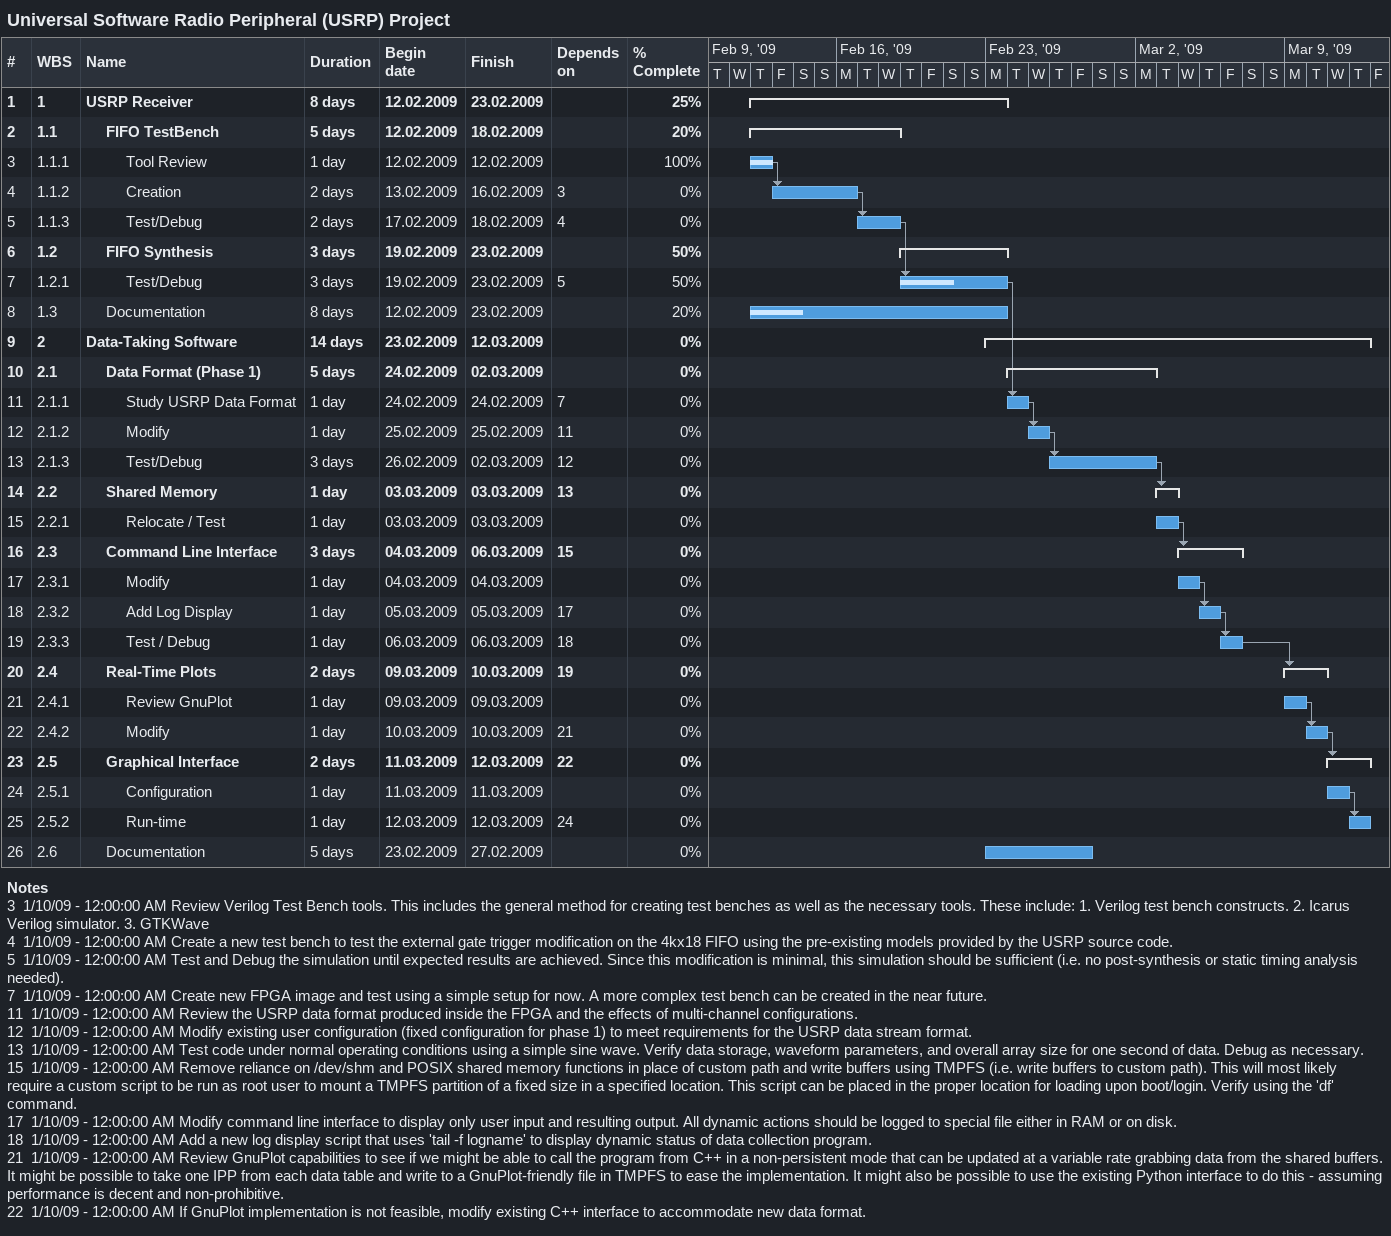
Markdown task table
Universal Software Radio Peripheral (USRP) Project

| ID | WBS | Task | Duration | Start | Finish | Predecessors | % complete |
|---|---|---|---|---|---|---|---|
| 1 | 1 | **USRP Receiver** | 8d | 2009-02-12 | 2009-02-23 |  | 25 |
| 2 | 1.1 | **FIFO TestBench** | 5d | 2009-02-12 | 2009-02-18 |  | 20 |
| 3 | 1.1.1 | Tool Review | 1d | 2009-02-12 | 2009-02-12 |  | 100 |
| 4 | 1.1.2 | Creation | 2d | 2009-02-13 | 2009-02-16 | 3 | 0 |
| 5 | 1.1.3 | Test/Debug | 2d | 2009-02-17 | 2009-02-18 | 4 | 0 |
| 6 | 1.2 | **FIFO Synthesis** | 3d | 2009-02-19 | 2009-02-23 |  | 50 |
| 7 | 1.2.1 | Test/Debug | 3d | 2009-02-19 | 2009-02-23 | 5 | 50 |
| 8 | 1.3 | Documentation | 8d | 2009-02-12 | 2009-02-23 |  | 20 |
| 9 | 2 | **Data-Taking Software** | 14d | 2009-02-23 | 2009-03-12 |  | 0 |
| 10 | 2.1 | **Data Format (Phase 1)** | 5d | 2009-02-24 | 2009-03-02 |  | 0 |
| 11 | 2.1.1 | Study USRP Data Format | 1d | 2009-02-24 | 2009-02-24 | 7 | 0 |
| 12 | 2.1.2 | Modify | 1d | 2009-02-25 | 2009-02-25 | 11 | 0 |
| 13 | 2.1.3 | Test/Debug | 3d | 2009-02-26 | 2009-03-02 | 12 | 0 |
| 14 | 2.2 | **Shared Memory** | 1d | 2009-03-03 | 2009-03-03 | 13 | 0 |
| 15 | 2.2.1 | Relocate / Test | 1d | 2009-03-03 | 2009-03-03 |  | 0 |
| 16 | 2.3 | **Command Line Interface** | 3d | 2009-03-04 | 2009-03-06 | 15 | 0 |
| 17 | 2.3.1 | Modify | 1d | 2009-03-04 | 2009-03-04 |  | 0 |
| 18 | 2.3.2 | Add Log Display | 1d | 2009-03-05 | 2009-03-05 | 17 | 0 |
| 19 | 2.3.3 | Test / Debug | 1d | 2009-03-06 | 2009-03-06 | 18 | 0 |
| 20 | 2.4 | **Real-Time Plots** | 2d | 2009-03-09 | 2009-03-10 | 19 | 0 |
| 21 | 2.4.1 | Review GnuPlot | 1d | 2009-03-09 | 2009-03-09 |  | 0 |
| 22 | 2.4.2 | Modify | 1d | 2009-03-10 | 2009-03-10 | 21 | 0 |
| 23 | 2.5 | **Graphical Interface** | 2d | 2009-03-11 | 2009-03-12 | 22 | 0 |
| 24 | 2.5.1 | Configuration | 1d | 2009-03-11 | 2009-03-11 |  | 0 |
| 25 | 2.5.2 | Run-time | 1d | 2009-03-12 | 2009-03-12 | 24 | 0 |
| 26 | 2.6 | Documentation | 5d | 2009-02-23 | 2009-02-27 |  | 0 |

Notes
- 3: 1/10/09 - 12:00:00 AM Review Verilog Test Bench tools. This includes the general method for creating test benches as well as the necessary tools. These include: 1. Verilog test bench constructs. 2. Icarus Verilog simulator. 3. GTKWave
- 4: 1/10/09 - 12:00:00 AM Create a new test bench to test the external gate trigger modification on the 4kx18 FIFO using the pre-existing models provided by the USRP source code.
- 5: 1/10/09 - 12:00:00 AM Test and Debug the simulation until expected results are achieved. Since this modification is minimal, this simulation should be sufficient (i.e. no post-synthesis or static timing analysis needed).
- 7: 1/10/09 - 12:00:00 AM Create new FPGA image and test using a simple setup for now. A more complex test bench can be created in the near future.
- 11: 1/10/09 - 12:00:00 AM Review the USRP data format produced inside the FPGA and the effects of multi-channel configurations.
- 12: 1/10/09 - 12:00:00 AM Modify existing user configuration (fixed configuration for phase 1) to meet requirements for the USRP data stream format.
- 13: 1/10/09 - 12:00:00 AM Test code under normal operating conditions using a simple sine wave. Verify data storage, waveform parameters, and overall array size for one second of data. Debug as necessary.
- 15: 1/10/09 - 12:00:00 AM Remove reliance on /dev/shm and POSIX shared memory functions in place of custom path and write buffers using TMPFS (i.e. write buffers to custom path). This will most likely require a custom script to be run as root user to mount a TMPFS partition of a fixed size in a specified location. This script can be placed in the proper location for loading upon boot/login. Verify using the 'df' command.
- 17: 1/10/09 - 12:00:00 AM Modify command line interface to display only user input and resulting output. All dynamic actions should be logged to special file either in RAM or on disk.
- 18: 1/10/09 - 12:00:00 AM Add a new log display script that uses 'tail -f logname' to display dynamic status of data collection program.
- 21: 1/10/09 - 12:00:00 AM Review GnuPlot capabilities to see if we might be able to call the program from C++ in a non-persistent mode that can be updated at a variable rate grabbing data from the shared buffers. It might be possible to take one IPP from each data table and write to a GnuPlot-friendly file in TMPFS to ease the implementation. It might also be possible to use the existing Python interface to do this - assuming performance is decent and non-prohibitive.
- 22: 1/10/09 - 12:00:00 AM If GnuPlot implementation is not feasible, modify existing C++ interface to accommodate new data format.
